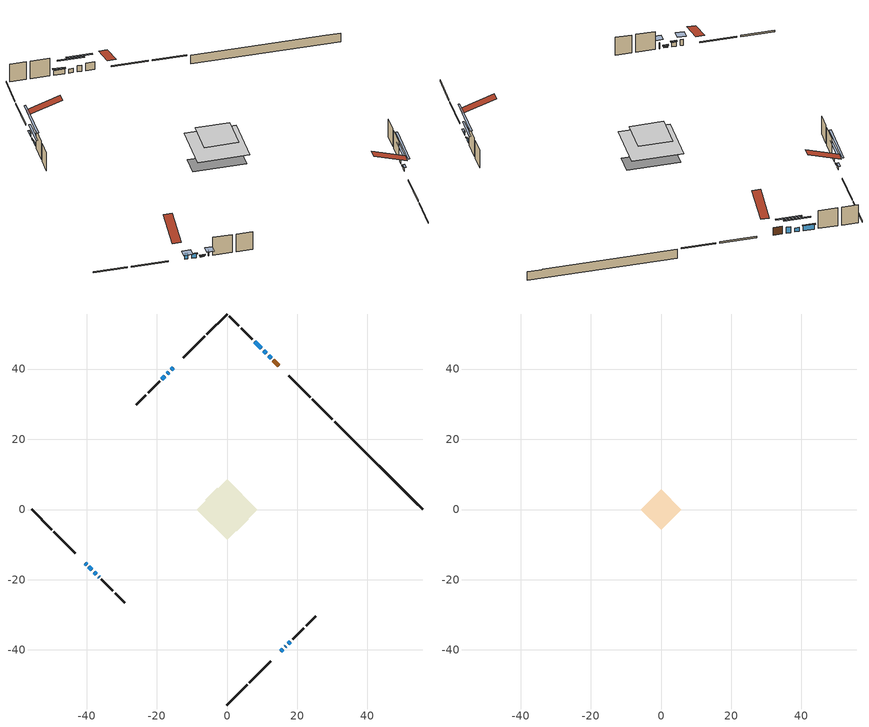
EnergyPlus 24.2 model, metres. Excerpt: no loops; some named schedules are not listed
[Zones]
conditioned space
 floor outside (Floor1 construction): -0.57,0 0,0.57 0.57,0 0,-0.57 z0.7
 floor adiabatic (AdiabaticFloorConstruction): -8.62,0 0,8.62 8.62,0 0,-8.62 z3.14
 floor foundation (Slab1 construction): -6.25,2.77 -2.77,6.25 6.25,-2.77 2.77,-6.25 z-1.76
 wall outside (RimJoist1 construction): 0,-55.67 5.7,-49.97 / -55.67,0 -49.97,-5.7 / 0,55.67 -5.7,49.97 / 30.01,25.66 24.31,31.36 z0.7:1
 wall outside (RimJoist2 construction): 6.36,-49.31 12.49,-43.18 / -49.31,-6.36 -43.18,-12.49 / -6.36,49.31 -12.49,43.18 / 23.65,32.02 17.52,38.14 z0.7:1
 wall outside (AdiabaticWallConstruction 1): 14.73,40.93 13.22,42.44 z0.7:2.73
 wall outside (AdiabaticWallConstruction): -40.39,-15.28 -39.96,-15.71 / 12.57,43.1 11.85,43.82 / -36.55,-19.12 -36.4,-19.27 z0.7:2.33; -15.28,40.39 -15.9,39.77 / 15.28,-40.39 15.9,-39.77 z0.7:1.58; -39.31,-16.36 -38.5,-17.16 z0.7:1.83; -37.85,-17.82 -37.2,-18.47 z0.7:1.01; -16.55,39.12 -17,38.67 / 16.55,-39.12 16.78,-38.89 z0.7:1.02; 11.19,44.48 10.42,45.25 z0.7:1.79; -17.66,38.01 -18.54,37.12 z0.7:1.33; 17.43,-38.24 18.06,-37.61 z0.7:1.59; 9.77,45.9 7.91,47.76 z0.7:2.01
 wall outside (Wall1 construction): 18.72,-36.95 21.92,-33.74 / -35.74,-19.93 -32.54,-23.13 / -19.2,36.47 -22.41,33.26 / 7.25,48.42 4.04,51.62 z0.7:5.58
 wall outside (Wall2 construction): 22.58,-33.09 25.31,-30.36 / -31.88,-23.79 -29.15,-26.52 / -23.07,32.6 -25.8,29.87 / 3.39,52.28 0.66,55.01 z0.7:5.58
 wall foundation (FoundationWall1 construction): 30.67,25,-1.76 30.67,25,0.7 53.17,2.5,0.7 53.17,2.5,0.61 55.67,0,0.61 55.67,0,-1.76
 window (WindowConstruction 9): -40.39,-15.28 -39.96,-15.71 z0.7:2.32
 window (WindowConstruction 5): -15.28,40.39 -15.89,39.77 z0.7:1.57
 window (WindowConstruction 6): 15.28,-40.39 15.89,-39.77 z0.7:1.57
 window (WindowConstruction 7): -39.3,-16.36 -38.51,-17.16 z0.7:1.83
 window (WindowConstruction 8): -37.85,-17.82 -37.2,-18.47 z0.7:1
 window (WindowConstruction 11): -16.55,39.12 -17,38.67 z0.7:1.02
 window (WindowConstruction 12): 16.55,-39.12 16.78,-38.89 z0.7:1.02
 window (WindowConstruction 10): 12.57,43.1 11.85,43.82 z0.7:2.32
 window (WindowConstruction): 11.19,44.48 10.42,45.24 z0.7:1.79
 window (WindowConstruction 1): -17.66,38.01 -18.54,37.13 z0.7:1.33
 window (WindowConstruction 2): 17.43,-38.24 18.06,-37.61 z0.7:1.59
 window (WindowConstruction 3): -36.54,-19.12 -36.4,-19.27 z0.7:2.32
 window (WindowConstruction 4): 9.77,45.9 7.91,47.76 z0.7:2.01
 door (Door): 14.73,40.93 13.22,42.44 z0.7:2.73
 ceiling adiabatic (AdiabaticFloorConstruction): 0,-8.62 8.62,0 0,8.62 -8.62,0 z3.14
attic - vented
 floor to conditioned space (Floor2 construction Reversed): -5.75,0 0,5.75 5.75,0 0,-5.75 z5.58
 roof outside (Roof1 construction): 14.62,-41.05,5.58 9.02,-35.45,8.22 7.54,-36.92,8.22 13.14,-42.53,5.58; -41.05,-14.62,5.58 -35.45,-9.02,8.22 -36.92,-7.54,8.22 -42.53,-13.14,5.58; -14.62,41.05,5.58 -9.02,35.45,8.22 -7.54,36.92,8.22 -13.14,42.53,5.58; 15.39,40.28,5.58 9.79,34.68,8.22 11.27,33.2,8.22 16.87,38.8,5.58
shading: -39.42,-16.24 -40.93,-14.74 -42.22,-16.03 -40.72,-17.54 z3.08; -16.04,39.63 -15.13,40.53 -15.42,40.83 -16.33,39.92 z1.78; 16.04,-39.63 15.13,-40.53 15.42,-40.83 16.33,-39.92 z1.78; -38.36,-17.31 -39.45,-16.22 -39.74,-16.51 -38.65,-17.6 z2.03; -37.06,-18.61 -37.99,-17.68 -38.28,-17.97 -37.35,-18.9 z1.21; -20.8,34.87 -12.75,42.92 -13.04,43.21 -21.09,35.16 z6.4; 20.58,-35.09 12.75,-42.92 13.04,-43.21 20.87,-35.38 z6.4; 9.98,45.69 14.43,41.23 14.73,41.53 10.27,45.98 z4.96; 8.56,47.11 13.06,42.61 13.35,42.9 8.85,47.4 z4.42; -20.41,35.26 -15.79,39.88 -16.08,40.17 -20.7,35.55 z3.97; 19.93,-35.74 15.57,-40.1 15.86,-40.39 20.22,-36.03 z4.23; -35.86,-19.8 -37.08,-18.59 -38.37,-19.88 -37.16,-21.1 z3.08; 7.77,47.9 9.91,45.76 10.2,46.05 8.06,48.19 z2.21
[Building]
Building 1: Terrain=Suburbs
[Site:Location]
Saskatoon Intl AP_SK: Latitude {deg}=52.17; Longitude {deg}=-106.7; Time Zone {hr}=-6; Elevation {m}=504; Keep Site Location Information=Yes
[Site:GroundTemperature:Shallow]
-3.29371, -5.9198, -6.13011, -4.88389, 0.118965, 5.09852, 9.41553, 12.1502, 12.3826, 10.1583, 5.95142, 1.12462
[Site:WaterMainsTemperature]
Calculation Method=Schedule; Temperature Schedule=mains temperature schedule
[Material] Roughness=Rough; Thermal Absorptance=0.9
Name | Thickness {m} | Conductivity {W/m-K} | Density {kg/m3} | Specific Heat {J/kg-K} | Solar Absorptance | Visible Absorptance
asphalt or fiberglass shingles | 0.00635 | 0.162714 | 1121.4 | 1465.45 | 0.84 | 0.84
ceiling loosefill ins | 0.169333 | 0.0480833 | 16.02 | 1046.75 | 0.7 | 0.7
ceiling stud and cavity | 0.1397 | 0.0890429 | 65.682 | 1177.47 | 0.7 | 0.7
concrete 4.0 in. | 0.1016 | 1.803125 | 2242.8 | 837.4 | 0.7 | 0.7
concrete 8.0 in. | 0.2032 | 1.803125 | 2242.8 | 837.4 | 0.7 | 0.7
door material | 0.04445 | 0.0451087 | 512.64 | 1214.23 | 0.7 | 0.7
floor covering | 0.0127 | 0.0433444 | 54.468 | 1339.84 | 0.6 | 0.6
floor rigid ins | 0.103632 | 0.029427 | 32.04 | 1214.23 | 0.7 | 0.7
floor rigid ins 1; wall rigid ins 1 | 0.512978 | 0.029427 | 32.04 | 1214.23 | 0.7 | 0.7
floor stud and cavity | 0.1397 | 0.128963 | 92.3553 | 1139.71 | 0.7 | 0.7
floor stud and cavity 1 | 0.1397 | 1.75129 | 37.0049 | 1207.88 | 0.7 | 0.7
furniture material conditioned space 1 | 0.1524 | 0.115458 | 640.8 | 1214.23 | 0.6 | 0.6
gypsum board | 0.0127 | 0.160291 | 801 | 837.4 | 0.6 | 0.6
osb sheathing 0.5 in. | 0.0127 | 0.115458 | 512.64 | 1214.23 | 0.7 | 0.7
osb sheathing 0.75 in. | 0.01905 | 0.115458 | 512.64 | 1214.23 | 0.7 | 0.7
osb sheathing 2.0 in. | 0.0508 | 0.115458 | 512.64 | 1214.23 | 0.7 | 0.7
rim joist rigid ins; wall rigid ins | 0.051816 | 0.029427 | 32.04 | 1214.23 | 0.7 | 0.7
rim joist stud and cavity | 0.0508 | 0.044277 | 125.044 | 1163.47 | 0.6 | 0.6
rim joist stud and cavity 1 | 0.0508 | 0.281587 | 50.32683 | 1063.81 | 0.6 | 0.6
wall stud and cavity | 0.1397 | 0.255113 | 139.0536 | 1170.24 | 0.7 | 0.7
wall stud and cavity 1 | 0.1397 | 0.265352 | 139.0536 | 1170.24 | 0.7 | 0.7
wall stud and cavity 2 | 0.0889 | 0.380278 | 52.3479 | 1209.89 | 0.7 | 0.7
wall stud and cavity 3 | 0.0889 | 0.391764 | 83.0341 | 1211.67 | 0.7 | 0.7
wood siding | 0.0254 | 0.102417 | 544.68 | 1172.36 | 0.4 | 0.4
wood siding 1; wood siding 2; wood siding 3 | 0.0254 | 0.102417 | 544.68 | 1172.36 | 0.7 | 0.7
[WindowMaterial:SimpleGlazingSystem]
Name | U-Factor {W/m2-K} | Solar Heat Gain Coefficient
WindowMaterial | 2.46312 | 0.61
WindowMaterial 1 | 2.8708 | 0.55
WindowMaterial 10 | 2.99003 | 0.41
WindowMaterial 2 | 2.81118 | 0.59
WindowMaterial 3 | 2.91452 | 0.42
WindowMaterial 4 | 2.424506 | 0.63
WindowMaterial 5 | 2.813449 | 0.59
WindowMaterial 6 | 2.4546 | 0.62
WindowMaterial 7 | 2.74475 | 0.49
WindowMaterial 8 | 3.98709 | 0.67
WindowMaterial 9 | 4.15402 | 0.66
[Construction]
AdiabaticFloorConstruction: floor stud and cavity 1, floor rigid ins 1, osb sheathing 0.75 in., floor covering
AdiabaticWallConstruction: wood siding 2, wall rigid ins 1, wall stud and cavity 2, gypsum board
AdiabaticWallConstruction 1: wood siding 3, wall rigid ins 1, wall stud and cavity 2, gypsum board
Door: door material
Floor1 construction: floor stud and cavity, floor rigid ins, osb sheathing 0.75 in., floor covering
Floor2 construction Reversed: gypsum board, ceiling stud and cavity, ceiling loosefill ins
FoundationWall1 construction: concrete 8.0 in.
furniture construction conditioned space 1: furniture material conditioned space 1
PartitionWallConstruction: gypsum board, wall stud and cavity 3, gypsum board
RimJoist1 construction: wood siding 1, rim joist rigid ins, osb sheathing 2.0 in., rim joist stud and cavity
RimJoist2 construction: wood siding 1, rim joist stud and cavity 1
Roof1 construction: asphalt or fiberglass shingles
Slab1 construction: concrete 4.0 in.
Wall1 construction: wood siding, wall rigid ins, osb sheathing 0.5 in., wall stud and cavity, gypsum board
Wall2 construction: wood siding, wall rigid ins, osb sheathing 0.5 in., wall stud and cavity 1, gypsum board
WindowConstruction: WindowMaterial
WindowConstruction 1: WindowMaterial 1
WindowConstruction 10: WindowMaterial 9
WindowConstruction 11; WindowConstruction 12: WindowMaterial 10
WindowConstruction 2: WindowMaterial 2
WindowConstruction 3: WindowMaterial 3
WindowConstruction 4: WindowMaterial 4
WindowConstruction 5; WindowConstruction 6: WindowMaterial 5
WindowConstruction 7: WindowMaterial 6
WindowConstruction 8: WindowMaterial 7
WindowConstruction 9: WindowMaterial 8
[Zone] Multiplier=1; Part of Total Floor Area=Yes
Name | Volume {m3}
attic - vented | 28.3559
conditioned space | 528.1
[Space]
Name | Zone | Volume {m3}
attic - vented 1 | attic - vented | 28.3559
conditioned space 1 | conditioned space | 528.1
[ZoneInfiltration:EffectiveLeakageArea]
infil attic - vented 1: Zone or Space=attic - vented 1; Schedule=Always On Discrete; Effective Air Leakage Area {cm2}=2268; Stack Coefficient=0.000183623; Wind Coefficient=9.15554e-06
[ZoneMixing]
whole house fan mix: Zone or Space=attic - vented; Schedule=Always On Continuous; Design Flow Rate Calculation Method=Flow/Zone; Design Flow Rate {m3/s}=0; Source Zone or Space=conditioned space
[SurfaceProperty:ExposedFoundationPerimeter]
Slab1: Exposed Perimeter Calculation Method=TotalExposedPerimeter; Total Exposed Perimeter {m}=35.358
[InternalMass] Zone or ZoneList=conditioned space; Space or SpaceList=conditioned space 1
Name | Construction | Surface Area {m2}
furniture mass conditioned space 1 | furniture construction conditioned space 1 | 84.7721
partition wall mass | PartitionWallConstruction | 211.93
[Lights]
interior lighting: Zone or ZoneList or Space or SpaceList=conditioned space 1; Schedule=interior lighting schedule; Design Level Calculation Method=LightingLevel; Lighting Level {W}=343.2; Return Air Fraction=0; Fraction Radiant=0.6; Fraction Visible=0.2; Fraction Replaceable=1
[People]
occupants: Zone or ZoneList or Space or SpaceList=conditioned space 1; Number of People Schedule=occupants schedule; Number of People Calculation Method=People; Number of People=3; Fraction Radiant=0.314171; Sensible Heat Fraction=0.56303; Activity Level Schedule=occupants activity schedule; Carbon Dioxide Generation Rate {m3/s-W}=0; Enable ASHRAE 55 Comfort Warnings=No; Mean Radiant Temperature Calculation Type=EnclosureAveraged
[ElectricEquipment] Zone or ZoneList or Space or SpaceList=conditioned space 1; Design Level Calculation Method=EquipmentLevel
Name | Schedule | Design Level {W} | Fraction Latent | Fraction Radiant | Fraction Lost
clothes dryer | clothes dryer schedule | 140.772 | 0.015 | 0.081 | 0.85
clothes washer | clothes washer schedule | 32.1985 | 0.03 | 0.162 | 0.7
cooking range | cooking range schedule | 215.147 | 0.08 | 0.432 | 0.2
dishwasher | dishwasher schedule | 66.8632 | 0.3 | 0.18 | 0.4
fridge | fridge schedule | 72.9452 | 0 | 0.6 | 0
mech vent house fan | mech vent house fan schedule | 135 | 0 | 0 | 0.537037
mech vent house fan cfis | mech vent house fan cfis schedule | 0 | 0 | 0 | 0
misc plug loads | misc plug loads schedule | 494.7 | 0.045 | 0.513 | 0.1
whole house fan | Always On Discrete | 0 | 0 | 0 | 1
[OtherEquipment] Zone or ZoneList or Space or SpaceList=conditioned space 1; Design Level Calculation Method=EquipmentLevel
Name | Fuel Type | Schedule | Design Level {W} | Fraction Latent | Fraction Radiant | Fraction Lost
clothes dryer 1 | Electricity | clothes dryer schedule | 0 | 0.015 | 0.081 | 0.85
cooking range 1 | Electricity | cooking range schedule | 0 | 0.08 | 0.432 | 0.2
general water use latent | None | general water use schedule | 62.594 | 1 | 0 | 0
general water use sensible | None | general water use schedule | -61.6891 | 0 | 0.6 | 0
mech vent house fan latent load | None | Always On Discrete | 0 | 1 | 0 | 0
mech vent house fan sensible load | None | Always On Discrete | 0 | 0 | 0 | 0
water heater energy adjustment1 | NaturalGas | Always On Discrete | 0.01 | 0 | 0 | 1
[ZoneInfiltration:DesignFlowRate] Zone or ZoneList or Space or SpaceList=conditioned space 1; Schedule=Always On Discrete; Design Flow Rate Calculation Method=Flow/Zone; Design Flow Rate {m3/s}=0
infil flow; natural vent flow; whole house fan flow
[Foundation:Kiva]
Foundation Kiva 1: Initial Indoor Air Temperature {C}=21; Wall Height Above Grade {m}=0.700004; Wall Depth Below Slab {m}=0.2032
[Foundation:Kiva:Settings]
Soil Conductivity {W/m-K}=0.849921; Soil Density {kg/m3}=1842.3; Soil Specific Heat {J/kg-K}=418.7; Ground Solar Absorptivity=0.9; Ground Thermal Absorptivity=0.9; Ground Surface Roughness {m}=0.03; Far-Field Width {m}=40; Deep-Ground Boundary Condition=ZeroFlux; Deep-Ground Depth {m}=40; Minimum Cell Dimension {m}=0.2; Maximum Cell Growth Coefficient=3; Simulation Timestep=Timestep
[Exterior:Lights]
exterior lighting: Schedule=exterior lighting schedule; Design Level {W}=75.6
[Schedule:Constant]
Name | Hourly Value
Always On Continuous; mech vent house fan schedule; mech vent house fan cfis schedule; Always On Discrete | 1
occupants activity schedule | 117.228
fridge schedule | 0
[Schedule:Week:Daily]
interior lighting schedule Week Rule - Jan1-Jan27: interior lighting schedule day, interior lighting schedule day, interior lighting schedule day, interior lighting schedule day, interior lighting schedule day, interior lighting schedule day, interior lighting schedule day, interior lighting schedule default day, interior lighting schedule default day, interior lighting schedule default day, interior lighting schedule default day, interior lighting schedule default day
interior lighting schedule Week Rule - Jan28-Feb3: interior lighting schedule day, interior lighting schedule day, interior lighting schedule day, interior lighting schedule day, interior lighting schedule day 1, interior lighting schedule day 1, interior lighting schedule day 1, interior lighting schedule default day, interior lighting schedule default day, interior lighting schedule default day, interior lighting schedule default day, interior lighting schedule default day
interior lighting schedule Week Rule - Feb4-Feb24: interior lighting schedule day 1, interior lighting schedule day 1, interior lighting schedule day 1, interior lighting schedule day 1, interior lighting schedule day 1, interior lighting schedule day 1, interior lighting schedule day 1, interior lighting schedule default day, interior lighting schedule default day, interior lighting schedule default day, interior lighting schedule default day, interior lighting schedule default day
interior lighting schedule Week Rule - Feb25-Mar3: interior lighting schedule day 1, interior lighting schedule day 1, interior lighting schedule day 1, interior lighting schedule day 1, interior lighting schedule day 2, interior lighting schedule day 2, interior lighting schedule day 2, interior lighting schedule default day, interior lighting schedule default day, interior lighting schedule default day, interior lighting schedule default day, interior lighting schedule default day
interior lighting schedule Week Rule - Mar4-Mar31: interior lighting schedule day 2, interior lighting schedule day 2, interior lighting schedule day 2, interior lighting schedule day 2, interior lighting schedule day 2, interior lighting schedule day 2, interior lighting schedule day 2, interior lighting schedule default day, interior lighting schedule default day, interior lighting schedule default day, interior lighting schedule default day, interior lighting schedule default day
interior lighting schedule Week Rule - Apr1-Apr28: interior lighting schedule day 3, interior lighting schedule day 3, interior lighting schedule day 3, interior lighting schedule day 3, interior lighting schedule day 3, interior lighting schedule day 3, interior lighting schedule day 3, interior lighting schedule default day, interior lighting schedule default day, interior lighting schedule default day, interior lighting schedule default day, interior lighting schedule default day
interior lighting schedule Week Rule - Apr29-May5: interior lighting schedule day 3, interior lighting schedule day 3, interior lighting schedule day 4, interior lighting schedule day 4, interior lighting schedule day 4, interior lighting schedule day 4, interior lighting schedule day 4, interior lighting schedule default day, interior lighting schedule default day, interior lighting schedule default day, interior lighting schedule default day, interior lighting schedule default day
interior lighting schedule Week Rule - May6-May26: interior lighting schedule day 4, interior lighting schedule day 4, interior lighting schedule day 4, interior lighting schedule day 4, interior lighting schedule day 4, interior lighting schedule day 4, interior lighting schedule day 4, interior lighting schedule default day, interior lighting schedule default day, interior lighting schedule default day, interior lighting schedule default day, interior lighting schedule default day
interior lighting schedule Week Rule - May27-Jun2: interior lighting schedule day 4, interior lighting schedule day 4, interior lighting schedule day 4, interior lighting schedule day 4, interior lighting schedule day 4, interior lighting schedule day 5, interior lighting schedule day 5, interior lighting schedule default day, interior lighting schedule default day, interior lighting schedule default day, interior lighting schedule default day, interior lighting schedule default day
interior lighting schedule Week Rule - Jun3-Jun30: interior lighting schedule day 5, interior lighting schedule day 5, interior lighting schedule day 5, interior lighting schedule day 5, interior lighting schedule day 5, interior lighting schedule day 5, interior lighting schedule day 5, interior lighting schedule default day, interior lighting schedule default day, interior lighting schedule default day, interior lighting schedule default day, interior lighting schedule default day
interior lighting schedule Week Rule - Jul1-Jul28: interior lighting schedule day 6, interior lighting schedule day 6, interior lighting schedule day 6, interior lighting schedule day 6, interior lighting schedule day 6, interior lighting schedule day 6, interior lighting schedule day 6, interior lighting schedule default day, interior lighting schedule default day, interior lighting schedule default day, interior lighting schedule default day, interior lighting schedule default day
interior lighting schedule Week Rule - Jul29-Aug4: interior lighting schedule day 6, interior lighting schedule day 6, interior lighting schedule day 6, interior lighting schedule day 7, interior lighting schedule day 7, interior lighting schedule day 7, interior lighting schedule day 7, interior lighting schedule default day, interior lighting schedule default day, interior lighting schedule default day, interior lighting schedule default day, interior lighting schedule default day
interior lighting schedule Week Rule - Aug5-Aug25: interior lighting schedule day 7, interior lighting schedule day 7, interior lighting schedule day 7, interior lighting schedule day 7, interior lighting schedule day 7, interior lighting schedule day 7, interior lighting schedule day 7, interior lighting schedule default day, interior lighting schedule default day, interior lighting schedule default day, interior lighting schedule default day, interior lighting schedule default day
interior lighting schedule Week Rule - Aug26-Sep1: interior lighting schedule day 7, interior lighting schedule day 7, interior lighting schedule day 7, interior lighting schedule day 7, interior lighting schedule day 7, interior lighting schedule day 7, interior lighting schedule day 8, interior lighting schedule default day, interior lighting schedule default day, interior lighting schedule default day, interior lighting schedule default day, interior lighting schedule default day
interior lighting schedule Week Rule - Sep2-Sep29: interior lighting schedule day 8, interior lighting schedule day 8, interior lighting schedule day 8, interior lighting schedule day 8, interior lighting schedule day 8, interior lighting schedule day 8, interior lighting schedule day 8, interior lighting schedule default day, interior lighting schedule default day, interior lighting schedule default day, interior lighting schedule default day, interior lighting schedule default day
interior lighting schedule Week Rule - Sep30-Oct6: interior lighting schedule day 8, interior lighting schedule day 9, interior lighting schedule day 9, interior lighting schedule day 9, interior lighting schedule day 9, interior lighting schedule day 9, interior lighting schedule day 9, interior lighting schedule default day, interior lighting schedule default day, interior lighting schedule default day, interior lighting schedule default day, interior lighting schedule default day
interior lighting schedule Week Rule - Oct7-Oct27: interior lighting schedule day 9, interior lighting schedule day 9, interior lighting schedule day 9, interior lighting schedule day 9, interior lighting schedule day 9, interior lighting schedule day 9, interior lighting schedule day 9, interior lighting schedule default day, interior lighting schedule default day, interior lighting schedule default day, interior lighting schedule default day, interior lighting schedule default day
interior lighting schedule Week Rule - Oct28-Nov3: interior lighting schedule day 9, interior lighting schedule day 9, interior lighting schedule day 9, interior lighting schedule day 9, interior lighting schedule day 10, interior lighting schedule day 10, interior lighting schedule day 10, interior lighting schedule default day, interior lighting schedule default day, interior lighting schedule default day, interior lighting schedule default day, interior lighting schedule default day
interior lighting schedule Week Rule - Nov4-Nov24: interior lighting schedule day 10, interior lighting schedule day 10, interior lighting schedule day 10, interior lighting schedule day 10, interior lighting schedule day 10, interior lighting schedule day 10, interior lighting schedule day 10, interior lighting schedule default day, interior lighting schedule default day, interior lighting schedule default day, interior lighting schedule default day, interior lighting schedule default day
interior lighting schedule Week Rule - Nov25-Dec1: interior lighting schedule day 10, interior lighting schedule day 10, interior lighting schedule day 10, interior lighting schedule day 10, interior lighting schedule day 10, interior lighting schedule day 10, interior lighting schedule day 11, interior lighting schedule default day, interior lighting schedule default day, interior lighting schedule default day, interior lighting schedule default day, interior lighting schedule default day
interior lighting schedule Week Rule - Dec2-Dec31: interior lighting schedule day 11, interior lighting schedule day 11, interior lighting schedule day 11, interior lighting schedule day 11, interior lighting schedule day 11, interior lighting schedule day 11, interior lighting schedule day 11, interior lighting schedule default day, interior lighting schedule default day, interior lighting schedule default day, interior lighting schedule default day, interior lighting schedule default day
occupants schedule Week Rule - Jan1-Dec31: occupants schedule day, occupants schedule day, occupants schedule day, occupants schedule day, occupants schedule day, occupants schedule day, occupants schedule day, occupants schedule default day, occupants schedule default day, occupants schedule default day, occupants schedule default day, occupants schedule default day
clothes dryer schedule Week Rule - Jan1-Dec31: clothes dryer schedule day, clothes dryer schedule day, clothes dryer schedule day, clothes dryer schedule day, clothes dryer schedule day, clothes dryer schedule day, clothes dryer schedule day, clothes dryer schedule default day, clothes dryer schedule default day, clothes dryer schedule default day, clothes dryer schedule default day, clothes dryer schedule default day
clothes washer schedule Week Rule - Jan1-Dec31: clothes washer schedule day, clothes washer schedule day, clothes washer schedule day, clothes washer schedule day, clothes washer schedule day, clothes washer schedule day, clothes washer schedule day, clothes washer schedule default day, clothes washer schedule default day, clothes washer schedule default day, clothes washer schedule default day, clothes washer schedule default day
cooking range schedule Week Rule - Jan1-Dec31: cooking range schedule day, cooking range schedule day, cooking range schedule day, cooking range schedule day, cooking range schedule day, cooking range schedule day, cooking range schedule day, cooking range schedule default day, cooking range schedule default day, cooking range schedule default day, cooking range schedule default day, cooking range schedule default day
dishwasher schedule Week Rule - Jan1-Dec31: dishwasher schedule day, dishwasher schedule day, dishwasher schedule day, dishwasher schedule day, dishwasher schedule day, dishwasher schedule day, dishwasher schedule day, dishwasher schedule default day, dishwasher schedule default day, dishwasher schedule default day, dishwasher schedule default day, dishwasher schedule default day
misc plug loads schedule Week Rule - Jan1-Dec31: misc plug loads schedule day, misc plug loads schedule day, misc plug loads schedule day, misc plug loads schedule day, misc plug loads schedule day, misc plug loads schedule day, misc plug loads schedule day, misc plug loads schedule default day, misc plug loads schedule default day, misc plug loads schedule default day, misc plug loads schedule default day, misc plug loads schedule default day
general water use schedule Week Rule - Jan1-Dec31: general water use schedule day, general water use schedule day, general water use schedule day, general water use schedule day, general water use schedule day, general water use schedule day, general water use schedule day, general water use schedule default day, general water use schedule default day, general water use schedule default day, general water use schedule default day, general water use schedule default day
exterior lighting schedule Week Rule - Jan1-Jan27: exterior lighting schedule day, exterior lighting schedule day, exterior lighting schedule day, exterior lighting schedule day, exterior lighting schedule day, exterior lighting schedule day, exterior lighting schedule day, exterior lighting schedule default day, exterior lighting schedule default day, exterior lighting schedule default day, exterior lighting schedule default day, exterior lighting schedule default day
exterior lighting schedule Week Rule - Jan28-Feb3: exterior lighting schedule day, exterior lighting schedule day, exterior lighting schedule day, exterior lighting schedule day, exterior lighting schedule day 1, exterior lighting schedule day 1, exterior lighting schedule day 1, exterior lighting schedule default day, exterior lighting schedule default day, exterior lighting schedule default day, exterior lighting schedule default day, exterior lighting schedule default day
exterior lighting schedule Week Rule - Feb4-Feb24: exterior lighting schedule day 1, exterior lighting schedule day 1, exterior lighting schedule day 1, exterior lighting schedule day 1, exterior lighting schedule day 1, exterior lighting schedule day 1, exterior lighting schedule day 1, exterior lighting schedule default day, exterior lighting schedule default day, exterior lighting schedule default day, exterior lighting schedule default day, exterior lighting schedule default day
exterior lighting schedule Week Rule - Feb25-Mar3: exterior lighting schedule day 1, exterior lighting schedule day 1, exterior lighting schedule day 1, exterior lighting schedule day 1, exterior lighting schedule day 2, exterior lighting schedule day 2, exterior lighting schedule day 2, exterior lighting schedule default day, exterior lighting schedule default day, exterior lighting schedule default day, exterior lighting schedule default day, exterior lighting schedule default day
exterior lighting schedule Week Rule - Mar4-Mar31: exterior lighting schedule day 2, exterior lighting schedule day 2, exterior lighting schedule day 2, exterior lighting schedule day 2, exterior lighting schedule day 2, exterior lighting schedule day 2, exterior lighting schedule day 2, exterior lighting schedule default day, exterior lighting schedule default day, exterior lighting schedule default day, exterior lighting schedule default day, exterior lighting schedule default day
exterior lighting schedule Week Rule - Apr1-Apr28: exterior lighting schedule day 3, exterior lighting schedule day 3, exterior lighting schedule day 3, exterior lighting schedule day 3, exterior lighting schedule day 3, exterior lighting schedule day 3, exterior lighting schedule day 3, exterior lighting schedule default day, exterior lighting schedule default day, exterior lighting schedule default day, exterior lighting schedule default day, exterior lighting schedule default day
exterior lighting schedule Week Rule - Apr29-May5: exterior lighting schedule day 3, exterior lighting schedule day 3, exterior lighting schedule day 4, exterior lighting schedule day 4, exterior lighting schedule day 4, exterior lighting schedule day 4, exterior lighting schedule day 4, exterior lighting schedule default day, exterior lighting schedule default day, exterior lighting schedule default day, exterior lighting schedule default day, exterior lighting schedule default day
exterior lighting schedule Week Rule - May6-May26: exterior lighting schedule day 4, exterior lighting schedule day 4, exterior lighting schedule day 4, exterior lighting schedule day 4, exterior lighting schedule day 4, exterior lighting schedule day 4, exterior lighting schedule day 4, exterior lighting schedule default day, exterior lighting schedule default day, exterior lighting schedule default day, exterior lighting schedule default day, exterior lighting schedule default day
exterior lighting schedule Week Rule - May27-Jun2: exterior lighting schedule day 4, exterior lighting schedule day 4, exterior lighting schedule day 4, exterior lighting schedule day 4, exterior lighting schedule day 4, exterior lighting schedule day 5, exterior lighting schedule day 5, exterior lighting schedule default day, exterior lighting schedule default day, exterior lighting schedule default day, exterior lighting schedule default day, exterior lighting schedule default day
exterior lighting schedule Week Rule - Jun3-Jun30: exterior lighting schedule day 5, exterior lighting schedule day 5, exterior lighting schedule day 5, exterior lighting schedule day 5, exterior lighting schedule day 5, exterior lighting schedule day 5, exterior lighting schedule day 5, exterior lighting schedule default day, exterior lighting schedule default day, exterior lighting schedule default day, exterior lighting schedule default day, exterior lighting schedule default day
exterior lighting schedule Week Rule - Jul1-Jul28: exterior lighting schedule day 6, exterior lighting schedule day 6, exterior lighting schedule day 6, exterior lighting schedule day 6, exterior lighting schedule day 6, exterior lighting schedule day 6, exterior lighting schedule day 6, exterior lighting schedule default day, exterior lighting schedule default day, exterior lighting schedule default day, exterior lighting schedule default day, exterior lighting schedule default day
exterior lighting schedule Week Rule - Jul29-Aug4: exterior lighting schedule day 6, exterior lighting schedule day 6, exterior lighting schedule day 6, exterior lighting schedule day 7, exterior lighting schedule day 7, exterior lighting schedule day 7, exterior lighting schedule day 7, exterior lighting schedule default day, exterior lighting schedule default day, exterior lighting schedule default day, exterior lighting schedule default day, exterior lighting schedule default day
exterior lighting schedule Week Rule - Aug5-Aug25: exterior lighting schedule day 7, exterior lighting schedule day 7, exterior lighting schedule day 7, exterior lighting schedule day 7, exterior lighting schedule day 7, exterior lighting schedule day 7, exterior lighting schedule day 7, exterior lighting schedule default day, exterior lighting schedule default day, exterior lighting schedule default day, exterior lighting schedule default day, exterior lighting schedule default day
exterior lighting schedule Week Rule - Aug26-Sep1: exterior lighting schedule day 7, exterior lighting schedule day 7, exterior lighting schedule day 7, exterior lighting schedule day 7, exterior lighting schedule day 7, exterior lighting schedule day 7, exterior lighting schedule day 8, exterior lighting schedule default day, exterior lighting schedule default day, exterior lighting schedule default day, exterior lighting schedule default day, exterior lighting schedule default day
exterior lighting schedule Week Rule - Sep2-Sep29: exterior lighting schedule day 8, exterior lighting schedule day 8, exterior lighting schedule day 8, exterior lighting schedule day 8, exterior lighting schedule day 8, exterior lighting schedule day 8, exterior lighting schedule day 8, exterior lighting schedule default day, exterior lighting schedule default day, exterior lighting schedule default day, exterior lighting schedule default day, exterior lighting schedule default day
exterior lighting schedule Week Rule - Sep30-Oct6: exterior lighting schedule day 8, exterior lighting schedule day 9, exterior lighting schedule day 9, exterior lighting schedule day 9, exterior lighting schedule day 9, exterior lighting schedule day 9, exterior lighting schedule day 9, exterior lighting schedule default day, exterior lighting schedule default day, exterior lighting schedule default day, exterior lighting schedule default day, exterior lighting schedule default day
exterior lighting schedule Week Rule - Oct7-Oct27: exterior lighting schedule day 9, exterior lighting schedule day 9, exterior lighting schedule day 9, exterior lighting schedule day 9, exterior lighting schedule day 9, exterior lighting schedule day 9, exterior lighting schedule day 9, exterior lighting schedule default day, exterior lighting schedule default day, exterior lighting schedule default day, exterior lighting schedule default day, exterior lighting schedule default day
exterior lighting schedule Week Rule - Oct28-Nov3: exterior lighting schedule day 9, exterior lighting schedule day 9, exterior lighting schedule day 9, exterior lighting schedule day 9, exterior lighting schedule day 10, exterior lighting schedule day 10, exterior lighting schedule day 10, exterior lighting schedule default day, exterior lighting schedule default day, exterior lighting schedule default day, exterior lighting schedule default day, exterior lighting schedule default day
exterior lighting schedule Week Rule - Nov4-Nov24: exterior lighting schedule day 10, exterior lighting schedule day 10, exterior lighting schedule day 10, exterior lighting schedule day 10, exterior lighting schedule day 10, exterior lighting schedule day 10, exterior lighting schedule day 10, exterior lighting schedule default day, exterior lighting schedule default day, exterior lighting schedule default day, exterior lighting schedule default day, exterior lighting schedule default day
[Schedule:Year]
interior lighting schedule: interior lighting schedule Week Rule - Jan1-Jan27, 1, 1, 1, 27, interior lighting schedule Week Rule - Jan28-Feb3, 1, 28, 2, 3, interior lighting schedule Week Rule - Feb4-Feb24, 2, 4, 2, 24, interior lighting schedule Week Rule - Feb25-Mar3, 2, 25, 3, 3, interior lighting schedule Week Rule - Mar4-Mar31, 3, 4, 3, 31, interior lighting schedule Week Rule - Apr1-Apr28, 4, 1, 4, 28, interior lighting schedule Week Rule - Apr29-May5, 4, 29, 5, 5, interior lighting schedule Week Rule - May6-May26, 5, 6, 5, 26, interior lighting schedule Week Rule - May27-Jun2, 5, 27, 6, 2, interior lighting schedule Week Rule - Jun3-Jun30, 6, 3, 6, 30, interior lighting schedule Week Rule - Jul1-Jul28, 7, 1, 7, 28, interior lighting schedule Week Rule - Jul29-Aug4, 7, 29, 8, 4, interior lighting schedule Week Rule - Aug5-Aug25, 8, 5, 8, 25, interior lighting schedule Week Rule - Aug26-Sep1, 8, 26, 9, 1, interior lighting schedule Week Rule - Sep2-Sep29, 9, 2, 9, 29, interior lighting schedule Week Rule - Sep30-Oct6, 9, 30, 10, 6, interior lighting schedule Week Rule - Oct7-Oct27, 10, 7, 10, 27, interior lighting schedule Week Rule - Oct28-Nov3, 10, 28, 11, 3, interior lighting schedule Week Rule - Nov4-Nov24, 11, 4, 11, 24, interior lighting schedule Week Rule - Nov25-Dec1, 11, 25, 12, 1, interior lighting schedule Week Rule - Dec2-Dec31, 12, 2, 12, 31
occupants schedule: occupants schedule Week Rule - Jan1-Dec31, 1, 1, 12, 31
clothes dryer schedule: clothes dryer schedule Week Rule - Jan1-Dec31, 1, 1, 12, 31
clothes washer schedule: clothes washer schedule Week Rule - Jan1-Dec31, 1, 1, 12, 31
cooking range schedule: cooking range schedule Week Rule - Jan1-Dec31, 1, 1, 12, 31
dishwasher schedule: dishwasher schedule Week Rule - Jan1-Dec31, 1, 1, 12, 31
misc plug loads schedule: misc plug loads schedule Week Rule - Jan1-Dec31, 1, 1, 12, 31
general water use schedule: general water use schedule Week Rule - Jan1-Dec31, 1, 1, 12, 31
exterior lighting schedule: exterior lighting schedule Week Rule - Jan1-Jan27, 1, 1, 1, 27, exterior lighting schedule Week Rule - Jan28-Feb3, 1, 28, 2, 3, exterior lighting schedule Week Rule - Feb4-Feb24, 2, 4, 2, 24, exterior lighting schedule Week Rule - Feb25-Mar3, 2, 25, 3, 3, exterior lighting schedule Week Rule - Mar4-Mar31, 3, 4, 3, 31, exterior lighting schedule Week Rule - Apr1-Apr28, 4, 1, 4, 28, exterior lighting schedule Week Rule - Apr29-May5, 4, 29, 5, 5, exterior lighting schedule Week Rule - May6-May26, 5, 6, 5, 26, exterior lighting schedule Week Rule - May27-Jun2, 5, 27, 6, 2, exterior lighting schedule Week Rule - Jun3-Jun30, 6, 3, 6, 30, exterior lighting schedule Week Rule - Jul1-Jul28, 7, 1, 7, 28, exterior lighting schedule Week Rule - Jul29-Aug4, 7, 29, 8, 4, exterior lighting schedule Week Rule - Aug5-Aug25, 8, 5, 8, 25, exterior lighting schedule Week Rule - Aug26-Sep1, 8, 26, 9, 1, exterior lighting schedule Week Rule - Sep2-Sep29, 9, 2, 9, 29, exterior lighting schedule Week Rule - Sep30-Oct6, 9, 30, 10, 6, exterior lighting schedule Week Rule - Oct7-Oct27, 10, 7, 10, 27, exterior lighting schedule Week Rule - Oct28-Nov3, 10, 28, 11, 3, exterior lighting schedule Week Rule - Nov4-Nov24, 11, 4, 11, 24, exterior lighting schedule Week Rule - Nov25-Dec1, 11, 25, 12, 1, exterior lighting schedule Week Rule - Dec2-Dec31, 12, 2, 12, 31
[Schedule:Compact]
mains temperature schedule: Through: 01/01, For: AllDays, Until: 24:00, 3.00833, Through: 01/02, For: AllDays, Until: 24:00, 2.92833, Through: 01/03, For: AllDays, Until: 24:00, 2.84889, Through: 01/04, For: AllDays, Until: 24:00, 2.77111, Through: 01/05, For: AllDays, Until: 24:00, 2.69389, Through: 01/06, For: AllDays, Until: 24:00, 2.61778, Through: 01/07, For: AllDays, Until: 24:00, 2.54333, Through: 01/08, For: AllDays, Until: 24:00, 2.46944, Through: 01/09, For: AllDays, Until: 24:00, 2.39667, Through: 01/10, For: AllDays, Until: 24:00, 2.32556, Through: 01/11, For: AllDays, Until: 24:00, 2.255, Through: 01/12, For: AllDays, Until: 24:00, 2.18611, Through: 01/13, For: AllDays, Until: 24:00, 2.11833, Through: 01/14, For: AllDays, Until: 24:00, 2.05167, Through: 01/15, For: AllDays, Until: 24:00, 1.98611, Through: 01/16, For: AllDays, Until: 24:00, 1.92222, Through: 01/17, For: AllDays, Until: 24:00, 1.85944, Through: 01/18, For: AllDays, Until: 24:00, 1.79778, Through: 01/19, For: AllDays, Until: 24:00, 1.73778, Through: 01/20, For: AllDays, Until: 24:00, 1.67889, Through: 01/21, For: AllDays, Until: 24:00, 1.62167, Through: 01/22, For: AllDays, Until: 24:00, 1.56556, Through: 01/23, For: AllDays, Until: 24:00, 1.51056, Through: 01/24, For: AllDays, Until: 24:00, 1.45778, Through: 01/25, For: AllDays, Until: 24:00, 1.40556, Through: 01/26, For: AllDays, Until: 24:00, 1.35556, Through: 01/27, For: AllDays, Until: 24:00, 1.30667, Through: 01/28, For: AllDays, Until: 24:00, 1.25944, Through: 01/29, For: AllDays, Until: 24:00, 1.21333, Through: 01/30, For: AllDays, Until: 24:00, 1.16889, Through: 01/31, For: AllDays, Until: 24:00, 1.12611, Through: 02/01, For: AllDays, Until: 24:00, 1.085, Through: 02/02, For: AllDays, Until: 24:00, 1.045, Through: 02/03, For: AllDays, Until: 24:00, 1.00667, Through: 02/04, For: AllDays, Until: 24:00, 0.97, Through: 02/05, For: AllDays, Until: 24:00, 0.935, Through: 02/06, For: AllDays, Until: 24:00, 0.901667, Through: 02/07, For: AllDays, Until: 24:00, 0.869444, Through: 02/08, For: AllDays, Until: 24:00, 0.839444, Through: 02/09, For: AllDays, Until: 24:00, 0.810556, Through: 02/10, For: AllDays, Until: 24:00, 0.783889, Through: 02/11, For: AllDays, Until: 24:00, 0.758333, Through: 02/12, For: AllDays, Until: 24:00, 0.734444, Through: 02/13, For: AllDays, Until: 24:00, 0.712222, Through: 02/14, For: AllDays, Until: 24:00, 0.692222, Through: 02/15, For: AllDays, Until: 24:00, 0.673333, Through: 02/16, For: AllDays, Until: 24:00, 0.656111, Through: 02/17, For: AllDays, Until: 24:00, 0.640556, Through: 02/18, For: AllDays, Until: 24:00, 0.626667, Through: 02/19, For: AllDays, Until: 24:00, 0.614444, Through: 02/20, For: AllDays, Until: 24:00, 0.604444, Through: 02/21, For: AllDays, Until: 24:00, 0.595556, Through: 02/22, For: AllDays, Until: 24:00, 0.588333, Through: 02/23, For: AllDays, Until: 24:00, 0.583333, Through: 02/24, For: AllDays, Until: 24:00, 0.579444, Through: 02/25, For: AllDays, Until: 24:00, 0.577778, Through: 02/26, For: AllDays, Until: 24:00, 0.577222, Through: 02/27, For: AllDays, Until: 24:00, 0.578889, Through: 02/28, For: AllDays, Until: 24:00, 0.581667, Through: 03/01, For: AllDays, Until: 24:00, 0.586667, Through: 03/02, For: AllDays, Until: 24:00, 0.593333, Through: 03/03, For: AllDays, Until: 24:00, 0.601111, Through: 03/04, For: AllDays, Until: 24:00, 0.611111, Through: 03/05, For: AllDays, Until: 24:00, 0.622778, Through: 03/06, For: AllDays, Until: 24:00, 0.636111, Through: 03/07, For: AllDays, Until: 24:00, 0.651111, Through: 03/08, For: AllDays, Until: 24:00, 0.667778, Through: 03/09, For: AllDays, Until: 24:00, 0.686111, Through: 03/10, For: AllDays, Until: 24:00, 0.705556, Through: 03/11, For: AllDays, Until: 24:00, 0.727222, Through: 03/12, For: AllDays, Until: 24:00, 0.750556, Through: 03/13, For: AllDays, Until: 24:00, 0.775556, Through: 03/14, For: AllDays, Until: 24:00, 0.802222, Through: 03/15, For: AllDays, Until: 24:00, 0.83, Through: 03/16, For: AllDays, Until: 24:00, 0.86, Through: 03/17, For: AllDays, Until: 24:00, 0.891111, Through: 03/18, For: AllDays, Until: 24:00, 0.924444, Through: 03/19, For: AllDays, Until: 24:00, 0.958889, Through: 03/20, For: AllDays, Until: 24:00, 0.995, Through: 03/21, For: AllDays, Until: 24:00, 1.03278, Through: 03/22, For: AllDays, Until: 24:00, 1.07222, Through: 03/23, For: AllDays, Until: 24:00, 1.11278, Through: 03/24, For: AllDays, Until: 24:00, 1.15556, Through: 03/25, For: AllDays, Until: 24:00, 1.19944, Through: 03/26, For: AllDays, Until: 24:00, 1.24444, Through: 03/27, For: AllDays, Until: 24:00, 1.29167, Through: 03/28, For: AllDays, Until: 24:00, 1.34, Through: 03/29, For: AllDays, Until: 24:00, 1.39, Through: 03/30, For: AllDays, Until: 24:00, 1.44111, Through: 03/31, For: AllDays, Until: 24:00, 1.49389, Through: 04/01, For: AllDays, Until: 24:00, 1.54833, Through: 04/02, For: AllDays, Until: 24:00, 1.60389, Through: 04/03, For: AllDays, Until: 24:00, 1.66056, Through: 04/04, For: AllDays, Until: 24:00, 1.71889, Through: 04/05, For: AllDays, Until: 24:00, 1.77889, Through: 04/06, For: AllDays, Until: 24:00, 1.84, Through: 04/07, For: AllDays, Until: 24:00, 1.90222, Through: 04/08, For: AllDays, Until: 24:00, 1.96556, Through: 04/09, For: AllDays, Until: 24:00, 2.03056, Through: 04/10, For: AllDays, Until: 24:00, 2.09722, Through: 04/11, For: AllDays, Until: 24:00, 2.16444, Through: 04/12, For: AllDays, Until: 24:00, 2.23333, Through: 04/13, For: AllDays, Until: 24:00, 2.30278, Through: 04/14, For: AllDays, Until: 24:00, 2.37389, Through: 04/15, For: AllDays, Until: 24:00, 2.44611, Through: 04/16, For: AllDays, Until: 24:00, 2.52, Through: 04/17, For: AllDays, Until: 24:00, 2.59444, Through: 04/18, For: AllDays, Until: 24:00, 2.67, Through: 04/19, For: AllDays, Until: 24:00, 2.74667, Through: 04/20, For: AllDays, Until: 24:00, 2.82444, Through: 04/21, For: AllDays, Until: 24:00, 2.90278, Through: 04/22, For: AllDays, Until: 24:00, 2.98278, Through: 04/23, For: AllDays, Until: 24:00, 3.06333, Through: 04/24, For: AllDays, Until: 24:00, 3.145, Through: 04/25, For: AllDays, Until: 24:00, 3.22778, Through: 04/26, For: AllDays, Until: 24:00, 3.31167, Through: 04/27, For: AllDays, Until: 24:00, 3.39611, Through: 04/28, For: AllDays, Until: 24:00, 3.48111, Through: 04/29, For: AllDays, Until: 24:00, 3.56722, Through: 04/30, For: AllDays, Until: 24:00, 3.65444, Through: 05/01, For: AllDays, Until: 24:00, 3.74222, Through: 05/02, For: AllDays, Until: 24:00, 3.83056, Through: 05/03, For: AllDays, Until: 24:00, 3.92, Through: 05/04, For: AllDays, Until: 24:00, 4.00944, Through: 05/05, For: AllDays, Until: 24:00, 4.1, Through: 05/06, For: AllDays, Until: 24:00, 4.19167, Through: 05/07, For: AllDays, Until: 24:00, 4.28333, Through: 05/08, For: AllDays, Until: 24:00, 4.37611, Through: 05/09, For: AllDays, Until: 24:00, 4.46889, Through: 05/10, For: AllDays, Until: 24:00, 4.56278, Through: 05/11, For: AllDays, Until: 24:00, 4.65667, Through: 05/12, For: AllDays, Until: 24:00, 4.75111, Through: 05/13, For: AllDays, Until: 24:00, 4.84611, Through: 05/14, For: AllDays, Until: 24:00, 4.94167, Through: 05/15, For: AllDays, Until: 24:00, 5.03778, Through: 05/16, For: AllDays, Until: 24:00, 5.13389, Through: 05/17, For: AllDays, Until: 24:00, 5.23056, Through: 05/18, For: AllDays, Until: 24:00, 5.32722, Through: 05/19, For: AllDays, Until: 24:00, 5.42444, Through: 05/20, For: AllDays, Until: 24:00, 5.52222, Through: 05/21, For: AllDays, Until: 24:00, 5.62, Through: 05/22, For: AllDays, Until: 24:00, 5.71778, Through: 05/23, For: AllDays, Until: 24:00, 5.81556, Through: 05/24, For: AllDays, Until: 24:00, 5.91389, Through: 05/25, For: AllDays, Until: 24:00, 6.01222, Through: 05/26, For: AllDays, Until: 24:00, 6.11056, Through: 05/27, For: AllDays, Until: 24:00, 6.20944, Through: 05/28, For: AllDays, Until: 24:00, 6.30778, Through: 05/29, For: AllDays, Until: 24:00, 6.40611, Through: 05/30, For: AllDays, Until: 24:00, 6.50444, Through: 05/31, For: AllDays, Until: 24:00, 6.60333, Through: 06/01, For: AllDays, Until: 24:00, 6.70167, Through: 06/02, For: AllDays, Until: 24:00, 6.79944, Through: 06/03, For: AllDays, Until: 24:00, 6.89778, Through: 06/04, For: AllDays, Until: 24:00, 6.99556, Through: 06/05, For: AllDays, Until: 24:00, 7.09333, Through: 06/06, For: AllDays, Until: 24:00, 7.19056, Through: 06/07, For: AllDays, Until: 24:00, 7.28778, Through: 06/08, For: AllDays, Until: 24:00, 7.385, Through: 06/09, For: AllDays, Until: 24:00, 7.48111, Through: 06/10, For: AllDays, Until: 24:00, 7.57778, Through: 06/11, For: AllDays, Until: 24:00, 7.67333, Through: 06/12, For: AllDays, Until: 24:00, 7.76889, Through: 06/13, For: AllDays, Until: 24:00, 7.86389, Through: 06/14, For: AllDays, Until: 24:00, 7.95833, Through: 06/15, For: AllDays, Until: 24:00, 8.05222, Through: 06/16, For: AllDays, Until: 24:00, 8.14611, Through: 06/17, For: AllDays, Until: 24:00, 8.23889, Through: 06/18, For: AllDays, Until: 24:00, 8.33111, Through: 06/19, For: AllDays, Until: 24:00, 8.42278, Through: 06/20, For: AllDays, Until: 24:00, 8.51444, Through: 06/21, For: AllDays, Until: 24:00, 8.605, Through: 06/22, For: AllDays, Until: 24:00, 8.69444, Through: 06/23, For: AllDays, Until: 24:00, 8.78389, Through: 06/24, For: AllDays, Until: 24:00, 8.87222, Through: 06/25, For: AllDays, Until: 24:00, 8.95944, Through: 06/26, For: AllDays, Until: 24:00, 9.04667, Through: 06/27, For: AllDays, Until: 24:00, 9.13278, Through: 06/28, For: AllDays, Until: 24:00, 9.21778, Through: 06/29, For: AllDays, Until: 24:00, 9.30222, Through: 06/30, For: AllDays, Until: 24:00, 9.38556, Through: 07/01, For: AllDays, Until: 24:00, 9.46833, Through: 07/02, For: AllDays, Until: 24:00, 9.54944, Through: 07/03, For: AllDays, Until: 24:00, 9.63056, Through: 07/04, For: AllDays, Until: 24:00, 9.71, Through: 07/05, For: AllDays, Until: 24:00, 9.78833, Through: 07/06, For: AllDays, Until: 24:00, 9.86611, Through: 07/07, For: AllDays, Until: 24:00, 9.94278, Through: 07/08, For: AllDays, Until: 24:00, 10.0183, Through: 07/09, For: AllDays, Until: 24:00, 10.0928, Through: 07/10, For: AllDays, Until: 24:00, 10.1656, Through: 07/11, For: AllDays, Until: 24:00, 10.2378, Through: 07/12, For: AllDays, Until: 24:00, 10.3089, Through: 07/13, For: AllDays, Until: 24:00, 10.3783, Through: 07/14, For: AllDays, Until: 24:00, 10.4472, Through: 07/15, For: AllDays, Until: 24:00, 10.5144, Through: 07/16, For: AllDays, Until: 24:00, 10.5806, Through: 07/17, For: AllDays, Until: 24:00, 10.645, Through: 07/18, For: AllDays, Until: 24:00, 10.7089, Through: 07/19, For: AllDays, Until: 24:00, 10.7711, Through: 07/20, For: AllDays, Until: 24:00, 10.8317, Through: 07/21, For: AllDays, Until: 24:00, 10.8911, Through: 07/22, For: AllDays, Until: 24:00, 10.9494, Through: 07/23, For: AllDays, Until: 24:00, 11.0061, Through: 07/24, For: AllDays, Until: 24:00, 11.0617, Through: 07/25, For: AllDays, Until: 24:00, 11.1156, Through: 07/26, For: AllDays, Until: 24:00, 11.1683, Through: 07/27, For: AllDays, Until: 24:00, 11.2194, Through: 07/28, For: AllDays, Until: 24:00, 11.2689, Through: 07/29, For: AllDays, Until: 24:00, 11.3172, Through: 07/30, For: AllDays, Until: 24:00, 11.3639, Through: 07/31, For: AllDays, Until: 24:00, 11.4094, Through: 08/01, For: AllDays, Until: 24:00, 11.4528, Through: 08/02, For: AllDays, Until: 24:00, 11.495, Through: 08/03, For: AllDays, Until: 24:00, 11.5356, Through: 08/04, For: AllDays, Until: 24:00, 11.575, Through: 08/05, For: AllDays, Until: 24:00, 11.6122, Through: 08/06, For: AllDays, Until: 24:00, 11.6483, Through: 08/07, For: AllDays, Until: 24:00, 11.6828, Through: 08/08, For: AllDays, Until: 24:00, 11.7156, Through: 08/09, For: AllDays, Until: 24:00, 11.7467, Through: 08/10, For: AllDays, Until: 24:00, 11.7761, Through: 08/11, For: AllDays, Until: 24:00, 11.8044, Through: 08/12, For: AllDays, Until: 24:00, 11.8306, Through: 08/13, For: AllDays, Until: 24:00, 11.855, Through: 08/14, For: AllDays, Until: 24:00, 11.8783, Through: 08/15, For: AllDays, Until: 24:00, 11.8994, Through: 08/16, For: AllDays, Until: 24:00, 11.9194, Through: 08/17, For: AllDays, Until: 24:00, 11.9372, Through: 08/18, For: AllDays, Until: 24:00, 11.9539, Through: 08/19, For: AllDays, Until: 24:00, 11.9683, Through: 08/20, For: AllDays, Until: 24:00, 11.9817, Through: 08/21, For: AllDays, Until: 24:00, 11.9928, Through: 08/22, For: AllDays, Until: 24:00, 12.0028, Through: 08/23, For: AllDays, Until: 24:00, 12.0106, Through: 08/24, For: AllDays, Until: 24:00, 12.0167, Through: 08/25, For: AllDays, Until: 24:00, 12.0217, Through: 08/26, For: AllDays, Until: 24:00, 12.0244, Through: 08/27, For: AllDays, Until: 24:00, 12.0256, Through: 08/28, For: AllDays, Until: 24:00, 12.025, Through: 08/29, For: AllDays, Until: 24:00, 12.0228, Through: 08/30, For: AllDays, Until: 24:00, 12.0189, Through: 08/31, For: AllDays, Until: 24:00, 12.0133, Through: 09/01, For: AllDays, Until: 24:00, 12.0061, Through: 09/02, For: AllDays, Until: 24:00, 11.9972, Through: 09/03, For: AllDays, Until: 24:00, 11.9867, Through: 09/04, For: AllDays, Until: 24:00, 11.9744, Through: 09/05, For: AllDays, Until: 24:00, 11.96, Through: 09/06, For: AllDays, Until: 24:00, 11.9444, Through: 09/07, For: AllDays, Until: 24:00, 11.9272, Through: 09/08, For: AllDays, Until: 24:00, 11.9083, Through: 09/09, For: AllDays, Until: 24:00, 11.8878, Through: 09/10, For: AllDays, Until: 24:00, 11.865, Through: 09/11, For: AllDays, Until: 24:00, 11.8411, Through: 09/12, For: AllDays, Until: 24:00, 11.8156, Through: 09/13, For: AllDays, Until: 24:00, 11.7883, Through: 09/14, For: AllDays, Until: 24:00, 11.7594, Through: 09/15, For: AllDays, Until: 24:00, 11.7289, Through: 09/16, For: AllDays, Until: 24:00, 11.6967, Through: 09/17, For: AllDays, Until: 24:00, 11.6633, Through: 09/18, For: AllDays, Until: 24:00, 11.6278, Through: 09/19, For: AllDays, Until: 24:00, 11.5911, Through: 09/20, For: AllDays, Until: 24:00, 11.5528, Through: 09/21, For: AllDays, Until: 24:00, 11.5128, Through: 09/22, For: AllDays, Until: 24:00, 11.4711, Through: 09/23, For: AllDays, Until: 24:00, 11.4283, Through: 09/24, For: AllDays, Until: 24:00, 11.3833, Through: 09/25, For: AllDays, Until: 24:00, 11.3372, Through: 09/26, For: AllDays, Until: 24:00, 11.29, Through: 09/27, For: AllDays, Until: 24:00, 11.2406, Through: 09/28, For: AllDays, Until: 24:00, 11.1906, Through: 09/29, For: AllDays, Until: 24:00, 11.1383, Through: 09/30, For: AllDays, Until: 24:00, 11.085, Through: 10/01, For: AllDays, Until: 24:00, 11.03, Through: 10/02, For: AllDays, Until: 24:00, 10.9739, Through: 10/03, For: AllDays, Until: 24:00, 10.9161, Through: 10/04, For: AllDays, Until: 24:00, 10.8572, Through: 10/05, For: AllDays, Until: 24:00, 10.7972, Through: 10/06, For: AllDays, Until: 24:00, 10.7356, Through: 10/07, For: AllDays, Until: 24:00, 10.6722, Through: 10/08, For: AllDays, Until: 24:00, 10.6083, Through: 10/09, For: AllDays, Until: 24:00, 10.5428, Through: 10/10, For: AllDays, Until: 24:00, 10.4761, Through: 10/11, For: AllDays, Until: 24:00, 10.4078, Through: 10/12, For: AllDays, Until: 24:00, 10.3389, Through: 10/13, For: AllDays, Until: 24:00, 10.2683, Through: 10/14, For: AllDays, Until: 24:00, 10.1967, Through: 10/15, For: AllDays, Until: 24:00, 10.1239, Through: 10/16, For: AllDays, Until: 24:00, 10.05, Through: 10/17, For: AllDays, Until: 24:00, 9.975, Through: 10/18, For: AllDays, Until: 24:00, 9.89889, Through: 10/19, For: AllDays, Until: 24:00, 9.82167, Through: 10/20, For: AllDays, Until: 24:00, 9.74333, Through: 10/21, For: AllDays, Until: 24:00, 9.66444, Through: 10/22, For: AllDays, Until: 24:00, 9.58444, Through: 10/23, For: AllDays, Until: 24:00, 9.50278, Through: 10/24, For: AllDays, Until: 24:00, 9.42111, Through: 10/25, For: AllDays, Until: 24:00, 9.33778, Through: 10/26, For: AllDays, Until: 24:00, 9.25389, Through: 10/27, For: AllDays, Until: 24:00, 9.16889, Through: 10/28, For: AllDays, Until: 24:00, 9.08333, Through: 10/29, For: AllDays, Until: 24:00, 8.99667, Through: 10/30, For: AllDays, Until: 24:00, 8.90944, Through: 10/31, For: AllDays, Until: 24:00, 8.82167, Through: 11/01, For: AllDays, Until: 24:00, 8.73278, Through: 11/02, For: AllDays, Until: 24:00, 8.64333, Through: 11/03, For: AllDays, Until: 24:00, 8.55278, Through: 11/04, For: AllDays, Until: 24:00, 8.46222, Through: 11/05, For: AllDays, Until: 24:00, 8.37056, Through: 11/06, For: AllDays, Until: 24:00, 8.27833, Through: 11/07, For: AllDays, Until: 24:00, 8.18556, Through: 11/08, For: AllDays, Until: 24:00, 8.09222, Through: 11/09, For: AllDays, Until: 24:00, 7.99833, Through: 11/10, For: AllDays, Until: 24:00, 7.90389, Through: 11/11, For: AllDays, Until: 24:00, 7.80944, Through: 11/12, For: AllDays, Until: 24:00, 7.71389, Through: 11/13, For: AllDays, Until: 24:00, 7.61833, Through: 11/14, For: AllDays, Until: 24:00, 7.52222, Through: 11/15, For: AllDays, Until: 24:00, 7.42611, Through: 11/16, For: AllDays, Until: 24:00, 7.32944, Through: 11/17, For: AllDays, Until: 24:00, 7.23222, Through: 11/18, For: AllDays, Until: 24:00, 7.135, Through: 11/19, For: AllDays, Until: 24:00, 7.03722, Through: 11/20, For: AllDays, Until: 24:00, 6.93944, Through: 11/21, For: AllDays, Until: 24:00, 6.84167, Through: 11/22, For: AllDays, Until: 24:00, 6.74333, Through: 11/23, For: AllDays, Until: 24:00, 6.645, Through: 11/24, For: AllDays, Until: 24:00, 6.54667, Through: 11/25, For: AllDays, Until: 24:00, 6.44833, Through: 11/26, For: AllDays, Until: 24:00, 6.35, Through: 11/27, For: AllDays, Until: 24:00, 6.25111, Through: 11/28, For: AllDays, Until: 24:00, 6.15278, Through: 11/29, For: AllDays, Until: 24:00, 6.05444, Through: 11/30, For: AllDays, Until: 24:00, 5.95611, Through: 12/01, For: AllDays, Until: 24:00, 5.85778, Through: 12/02, For: AllDays, Until: 24:00, 5.75944, Through: 12/03, For: AllDays, Until: 24:00, 5.66167, Through: 12/04, For: AllDays, Until: 24:00, 5.56389, Through: 12/05, For: AllDays, Until: 24:00, 5.46611, Through: 12/06, For: AllDays, Until: 24:00, 5.36889, Through: 12/07, For: AllDays, Until: 24:00, 5.27167, Through: 12/08, For: AllDays, Until: 24:00, 5.175, Through: 12/09, For: AllDays, Until: 24:00, 5.07889, Through: 12/10, For: AllDays, Until: 24:00, 4.98278, Through: 12/11, For: AllDays, Until: 24:00, 4.88722, Through: 12/12, For: AllDays, Until: 24:00, 4.79167, Through: 12/13, For: AllDays, Until: 24:00, 4.69667, Through: 12/14, For: AllDays, Until: 24:00, 4.60278, Through: 12/15, For: AllDays, Until: 24:00, 4.50889, Through: 12/16, For: AllDays, Until: 24:00, 4.41556, Through: 12/17, For: AllDays, Until: 24:00, 4.32278, Through: 12/18, For: AllDays, Until: 24:00, 4.23056, Through: 12/19, For: AllDays, Until: 24:00, 4.13889, Through: 12/20, For: AllDays, Until: 24:00, 4.04833, Through: 12/21, For: AllDays, Until: 24:00, 3.95778, Through: 12/22, For: AllDays, Until: 24:00, 3.86833, Through: 12/23, For: AllDays, Until: 24:00, 3.77944, Through: 12/24, For: AllDays, Until: 24:00, 3.69167, Through: 12/25, For: AllDays, Until: 24:00, 3.60444, Through: 12/26, For: AllDays, Until: 24:00, 3.51778, Through: 12/27, For: AllDays, Until: 24:00, 3.43222, Through: 12/28, For: AllDays, Until: 24:00, 3.34722, Through: 12/29, For: AllDays, Until: 24:00, 3.26333, Through: 12/30, For: AllDays, Until: 24:00, 3.18056, Through: 12/31, For: AllDays, Until: 24:00, 3.09833
